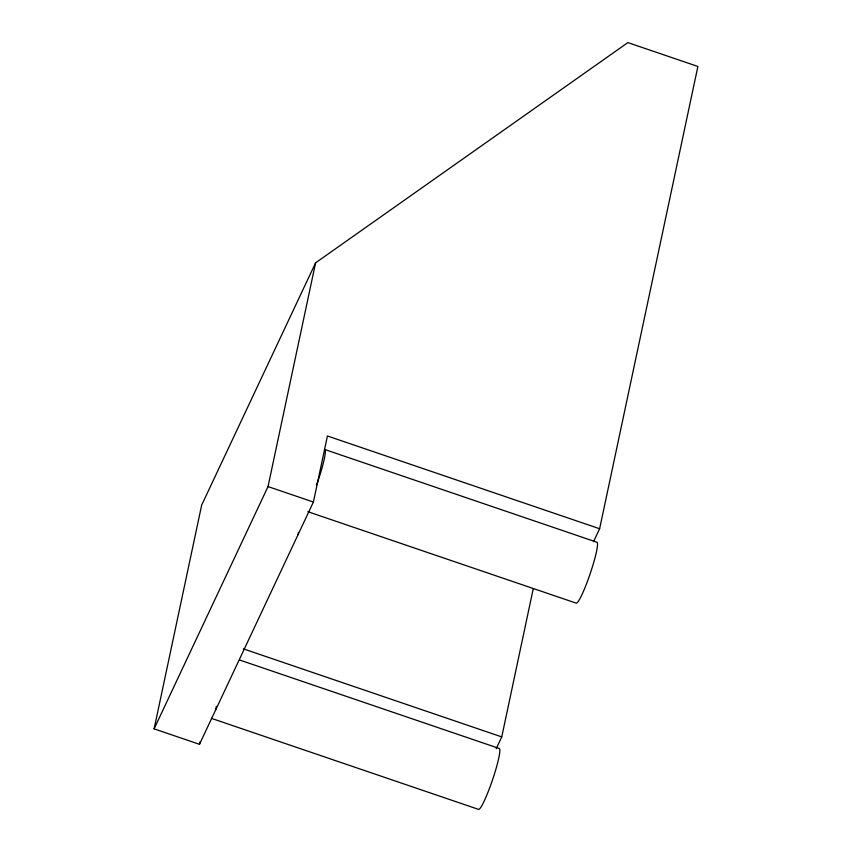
<?xml version="1.0" encoding="UTF-8"?>
<svg xmlns="http://www.w3.org/2000/svg" width="852" height="852" viewBox="0 0 852 852"><rect width="100%" height="100%" fill="white"/><g stroke="black" fill="none" stroke-linecap="round" stroke-linejoin="round"><path stroke-width="1.28" d="M599.627 528.751L327.434 435.99L313.398 502.03L199.485 744.318L154.116 728.854L201.668 505.108L315.591 262.831L627.871 42.6L697.884 66.456L599.627 528.751L593.556 541.648M199.485 744.318L200.007 741.815M215.524 710.185L216.333 706.404M154.116 728.854L268.029 486.577L315.591 262.831M297.955 534.875L298.477 532.393M496.215 748.674L501.753 736.905L533.203 588.924M316.518 485.044L318.094 480.613A32.163 3.717 -71.2 0 0 324.708 449.483L596.901 542.234A32.163 3.717 -71.2 0 1 590.287 573.364A32.163 3.717 -71.2 0 1 576.271 603.163L307.849 511.69M268.029 486.577L313.398 502.03M243.363 648.851L501.753 736.905M239.582 659.991L499.229 748.471A32.163 3.717 -71.2 0 1 492.605 779.601A32.163 3.717 -71.2 0 1 478.6 809.4L211.424 718.353"/></g></svg>
